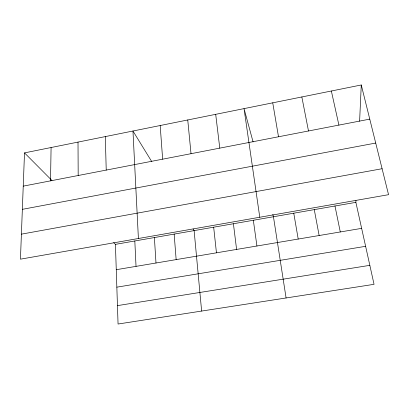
<?xml version="1.0" encoding="UTF-8"?>
<svg xmlns="http://www.w3.org/2000/svg" width="409" height="409" viewBox="0 0 409 409"><rect width="100%" height="100%" fill="white"/><g stroke="black" fill="none" stroke-linecap="round" stroke-linejoin="round"><path stroke-width="0.61" d="M50.527 180.86L51.084 147.526M24.509 152.884L20.45 259.168L388.55 194.689L361.275 84.975L24.509 152.884L51.979 180.522M113.687 242.614L115.425 244.362L118.058 324.025L374.046 284.327L355.876 202.353L355.963 200.487M359.608 121.217L361.275 84.975M23.241 186.136L369.767 119.126M22.352 209.336L375.713 143.053M21.406 234.153L382.093 168.723M115.425 244.362L355.876 202.353M116.263 269.7L361.643 228.365M116.841 287.159L365.62 246.315M117.449 305.62L369.838 265.339M151.693 161.519L132.966 131.018L138.406 238.503M193.13 229.009L194.117 230.615L201.632 311.065M253.084 141.918L244.025 108.62L259.776 217.245M272.823 214.444L273.452 216.755L286.09 297.967M331.356 91.013L338.913 125.093M334.971 206.003L340.288 231.959M301.842 96.964L308.493 130.977M314.27 209.623L319.143 235.523M293.764 213.207L298.202 239.05M272.737 102.833L278.509 136.775M253.335 220.267L256.934 246.003M233.411 223.749L236.596 249.429M215.696 114.331L219.776 148.13M213.672 227.199L216.453 252.823M187.751 119.97L191.013 153.692M174.157 234.101L176.151 259.613M160.175 125.527L162.644 159.178M154.392 237.552L155.993 263.007M134.817 240.973L136.033 266.371M105.302 136.596L106.228 170.088M78.012 142.097L78.185 175.512"/></g></svg>
